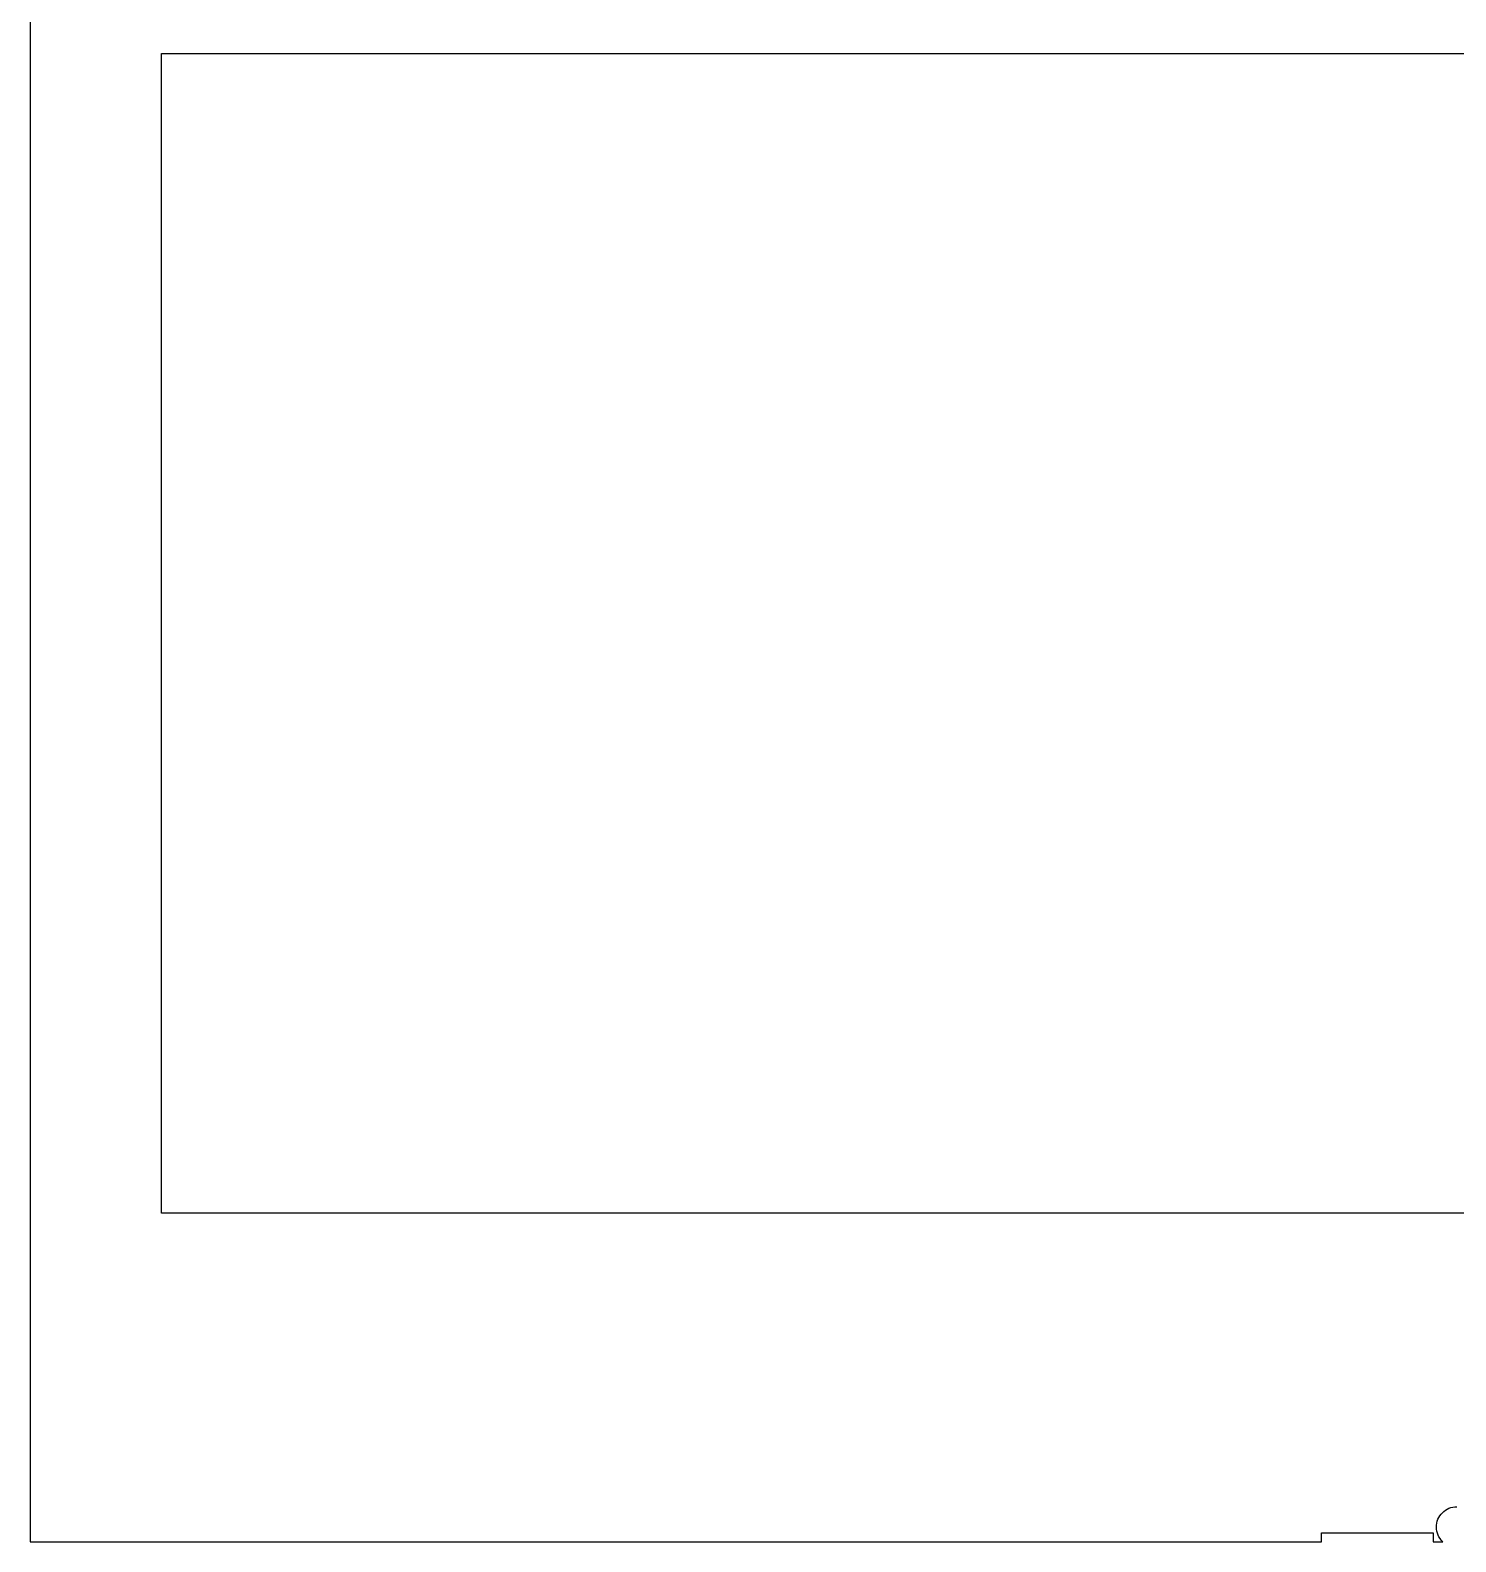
# Model space of a CAD drawing. Extents: x 0 to 696, y 0 to 231.
# Drawn here: x 0.1 to 140.2, y 0.1 to 148.6 of the extents above; entities that cross this region are included whole.
import ezdxf

# ---------------------------------------------------------------- set-up
doc = ezdxf.new("R2010")
doc.units = 0
doc.layers.add('Calque_1', color=7, linetype='CONTINUOUS')

msp = doc.modelspace()

# ---------------------------------------------------------------- linework, layer by layer
at = {"layer": 'Calque_1', "color": 5}
for p, q in [((0.059945, 230.059785), (0.059945, 0.059874)), ((12.970784, 146.347066), (212.970459, 146.347066)), ((12.970784, 32.346793), (12.970784, 146.347066)), ((212.970459, 32.346793), (12.970784, 32.346793)), ((0.059945, 0.059874), (126.999998, 0.059874)), ((126.999998, 0.059874), (126.999998, 0.927522)), ((126.999998, 0.927522), (137.999844, 0.927522)), ((137.999844, 0.927522), (137.999844, 0.059874))]:
    msp.add_line(p, q, dxfattribs=at)
for points in [[(138.897057, 2.916072), (139.272115, 3.291226), (139.780851, 3.502008), (140.311331, 3.50204)], [(138.311452, 1.501647), (138.311347, 2.032127), (138.521999, 2.540918), (138.897057, 2.916072)], [(138.928987, 0.059874), (138.535421, 0.436337), (138.312403, 0.957021), (138.311452, 1.501647)], [(137.999844, 0.059874), (137.999844, 0.059874), (138.928987, 0.059874), (138.928987, 0.059874)]]:
    msp.add_open_spline(points, degree=3, dxfattribs=at)

doc.saveas('drawing.dxf')
